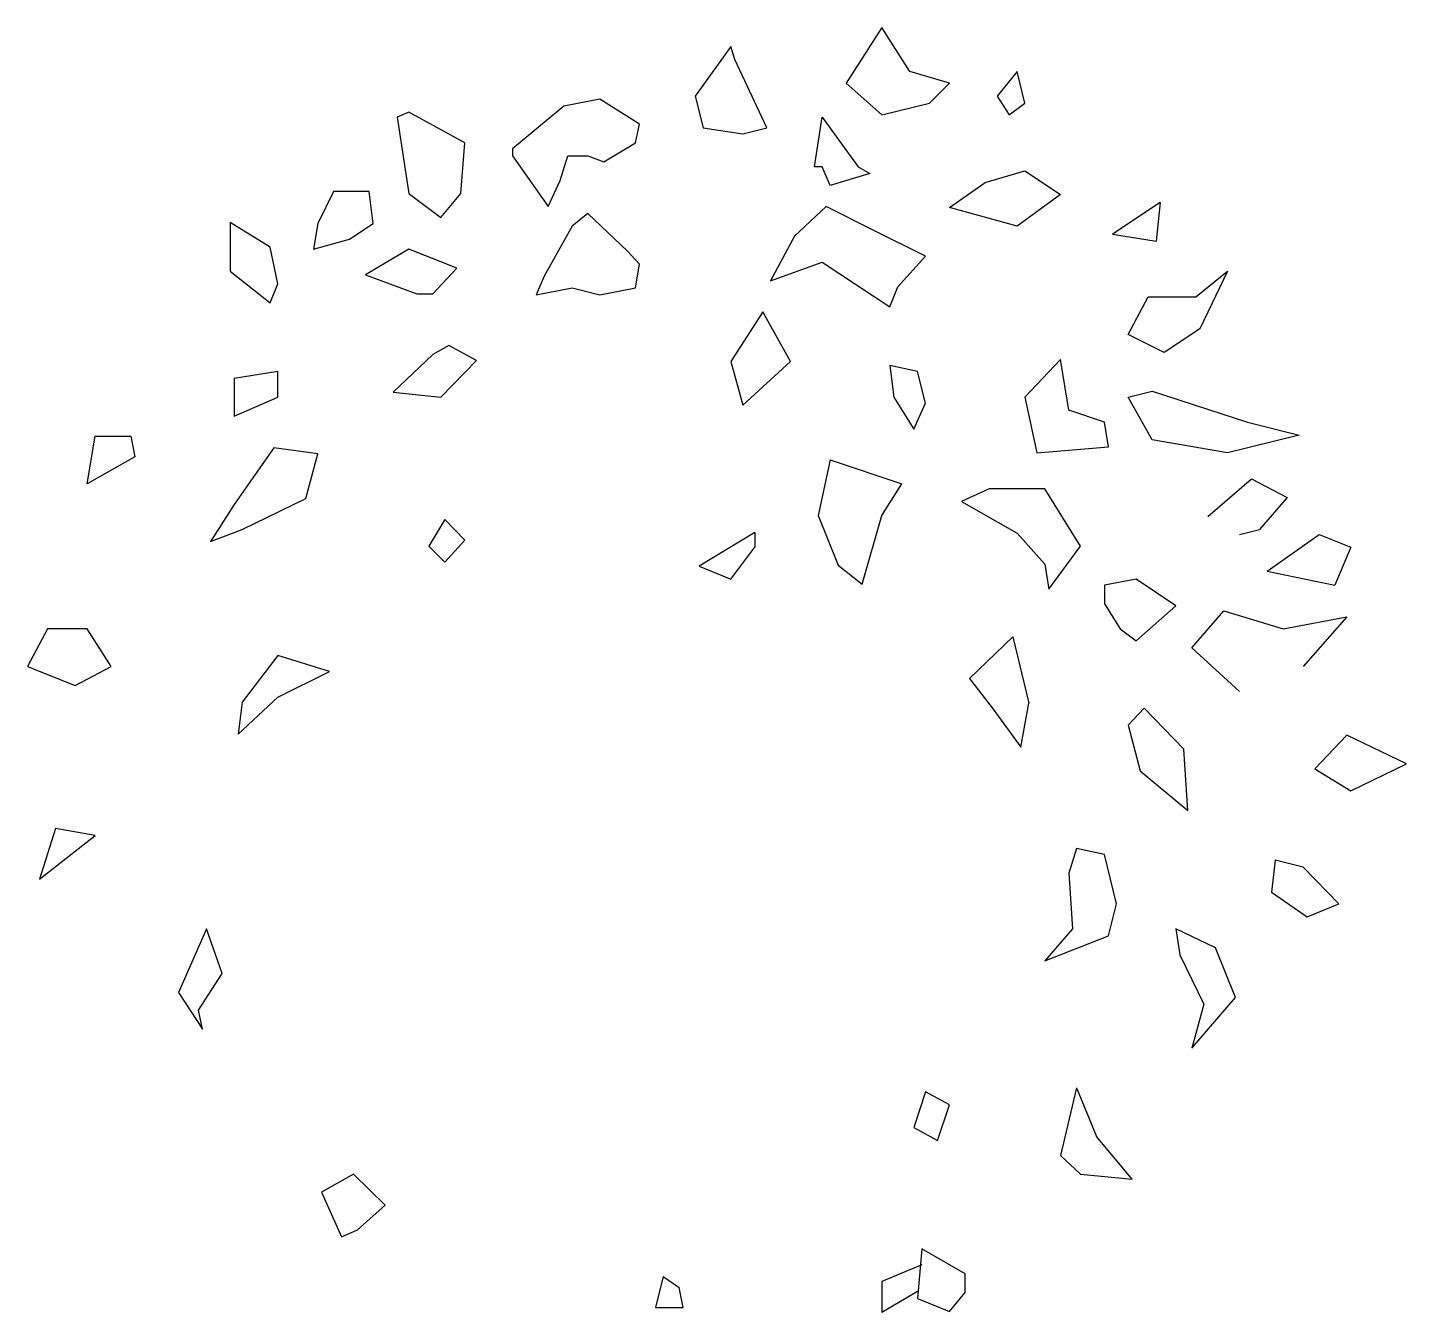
# Model space of a CAD drawing. Extents: x 330563 to 331647, y 69364 to 70374.
import ezdxf

# ---------------------------------------------------------------- set-up
doc = ezdxf.new("R2010")
doc.units = 0
doc.header["$MEASUREMENT"] = 0
doc.layers.get('0').update_dxf_attribs({"linetype": 'CONTINUOUS'})

msp = doc.modelspace()

# ---------------------------------------------------------------- linework, layer by layer
at = {"color": 7, "linetype": 'CONTINUOUS'}
for p, q in [((331234.7, 70373.8), (331206.6, 70330.1)), ((331256.6, 70339.4), (331234.7, 70373.8)), ((331116, 70359), (331087.8, 70319.9)), ((331119.1, 70348.8), (331116, 70359)), ((331144.1, 70294.9), (331119.1, 70348.8)), ((331287.8, 70330.1), (331256.6, 70339.4)), ((331341, 70339.4), (331325.3, 70319.9)), ((331347.2, 70314.4), (331341, 70339.4)), ((331206.6, 70330.1), (331234.7, 70305.1)), ((331272.2, 70314.4), (331287.8, 70330.1)), ((330984.7, 70312.1), (330944.1, 70278.5)), ((331012.8, 70317.6), (330984.7, 70312.1)), ((331044.1, 70298), (331012.8, 70317.6)), ((331087.8, 70319.9), (331094.1, 70294.9)), ((331234.7, 70305.1), (331272.2, 70314.4)), ((331325.3, 70319.9), (331334.7, 70305.1)), ((331334.7, 70305.1), (331347.2, 70314.4)), ((330862.8, 70307.4), (330853.5, 70303.5)), ((330853.5, 70303.5), (330862.8, 70243.4)), ((330906.6, 70283.2), (330862.8, 70307.4)), ((331181.6, 70264.4), (331187.8, 70303.5)), ((331187.8, 70303.5), (331216, 70264.4)), ((331041, 70283.2), (331044.1, 70298)), ((331094.1, 70294.9), (331125.3, 70290.2)), ((331125.3, 70290.2), (331144.1, 70294.9)), ((330903.5, 70243.4), (330906.6, 70283.2)), ((330944.1, 70278.5), (330944.1, 70273)), ((331016, 70268.4), (331041, 70283.2)), ((330944.1, 70273), (330972.2, 70233.2)), ((330981.6, 70253.5), (330987.8, 70273)), ((330987.8, 70273), (331003.5, 70273)), ((331003.5, 70273), (331016, 70268.4)), ((331187.8, 70264.4), (331181.6, 70264.4)), ((331194.1, 70249.6), (331187.8, 70264.4)), ((331225.3, 70259), (331194.1, 70249.6)), ((331216, 70264.4), (331225.3, 70259)), ((331316, 70251.9), (331347.2, 70261.3)), ((331347.2, 70261.3), (331375.3, 70242.6)), ((330972.2, 70233.2), (330981.6, 70253.5)), ((331287.8, 70232.4), (331316, 70251.9)), ((330803.5, 70244.9), (330791, 70219.9)), ((330831.6, 70244.9), (330803.5, 70244.9)), ((330834.7, 70219.9), (330831.6, 70244.9)), ((330862.8, 70243.4), (330887.8, 70224.6)), ((330887.8, 70224.6), (330903.5, 70243.4)), ((331375.3, 70242.6), (331341, 70217.6)), ((331453.5, 70236.3), (331416, 70211.3)), ((331453.5, 70236.3), (331450.3, 70205.9)), ((331003.5, 70227.7), (330991, 70217.6)), ((331034.7, 70198), (331003.5, 70227.7)), ((331191, 70233.2), (331166, 70209.8)), ((331228.5, 70214.4), (331191, 70233.2)), ((331341, 70217.6), (331287.8, 70232.4)), ((330753.5, 70201.2), (330722.2, 70220.7)), ((330722.2, 70220.7), (330722.2, 70182.4)), ((330791, 70219.9), (330787.8, 70199.6)), ((330816, 70207.4), (330834.7, 70219.9)), ((330991, 70217.6), (330969.1, 70178.5)), ((331269.1, 70194.1), (331228.5, 70214.4)), ((330787.8, 70199.6), (330816, 70207.4)), ((331166, 70209.8), (331147.2, 70174.6)), ((331416, 70211.3), (331450.3, 70205.9)), ((330759.7, 70172.3), (330753.5, 70201.2)), ((330862.8, 70199.6), (330828.5, 70179.3)), ((330900.3, 70184.8), (330862.8, 70199.6)), ((331044.1, 70187.9), (331034.7, 70198)), ((331247.2, 70169.9), (331269.1, 70194.1)), ((330722.2, 70182.4), (330753.5, 70157.4)), ((330881.6, 70164.4), (330900.3, 70184.8)), ((331041, 70169.1), (331044.1, 70187.9)), ((331147.2, 70174.6), (331187.8, 70189.4)), ((331187.8, 70189.4), (331241, 70154.3)), ((331481.6, 70162.1), (331506.6, 70182.4)), ((331506.6, 70182.4), (331484.7, 70137.1)), ((330753.5, 70157.4), (330759.7, 70172.3)), ((330828.5, 70179.3), (330869.1, 70164.4)), ((330969.1, 70178.5), (330962.8, 70163.7)), ((331241, 70154.3), (331247.2, 70169.9)), ((330869.1, 70164.4), (330881.6, 70164.4)), ((330962.8, 70163.7), (330991, 70169.1)), ((330991, 70169.1), (331012.8, 70163.7)), ((331012.8, 70163.7), (331041, 70169.1)), ((331428.5, 70132.4), (331444.1, 70162.1)), ((331444.1, 70162.1), (331481.6, 70162.1)), ((331141, 70150.4), (331116, 70111.3)), ((331162.8, 70111.3), (331141, 70150.4)), ((331456.6, 70118.4), (331428.5, 70132.4)), ((331484.7, 70137.1), (331456.6, 70118.4)), ((330881.6, 70116.8), (330850.3, 70087.1)), ((330894.1, 70123.8), (330881.6, 70116.8)), ((330916, 70112.1), (330894.1, 70123.8)), ((330887.8, 70083.2), (330916, 70112.1)), ((331116, 70111.3), (331125.3, 70076.9)), ((331125.3, 70076.9), (331162.8, 70111.3)), ((331262.8, 70103.5), (331241, 70108.2)), ((331241, 70108.2), (331244.1, 70083.2)), ((331375.3, 70112.9), (331347.2, 70083.2)), ((331381.6, 70073), (331375.3, 70112.9)), ((330759.7, 70103.5), (330725.3, 70098)), ((330725.3, 70098), (330725.3, 70068.4)), ((330759.7, 70083.2), (330759.7, 70103.5)), ((331269.1, 70078.5), (331262.8, 70103.5)), ((330725.3, 70068.4), (330759.7, 70083.2)), ((330850.3, 70087.1), (330887.8, 70083.2)), ((331244.1, 70083.2), (331259.7, 70058.2)), ((331347.2, 70083.2), (331356.6, 70039.4)), ((331428.5, 70083.2), (331447.2, 70087.9)), ((331447.2, 70049.6), (331428.5, 70083.2)), ((331447.2, 70087.9), (331522.2, 70063.7)), ((331259.7, 70058.2), (331269.1, 70078.5)), ((331409.7, 70063.7), (331381.6, 70073)), ((331412.8, 70044.1), (331409.7, 70063.7)), ((331522.2, 70063.7), (331562.8, 70053.5)), ((330609.7, 70015.2), (330616, 70052.7)), ((330616, 70052.7), (330644.1, 70052.7)), ((330644.1, 70052.7), (330647.2, 70036.3)), ((331562.8, 70053.5), (331506.6, 70039.4)), ((330756.6, 70043.4), (330725.3, 69998.8)), ((330791, 70038.7), (330756.6, 70043.4)), ((331356.6, 70039.4), (331412.8, 70044.1)), ((331506.6, 70039.4), (331447.2, 70049.6)), ((330647.2, 70036.3), (330609.7, 70015.2)), ((330781.6, 70003.5), (330791, 70038.7)), ((331194.1, 70034), (331184.7, 69990.2)), ((331194.1, 70034), (331250.3, 70015.2)), ((331491, 69989.4), (331525.3, 70019.1)), ((331525.3, 70019.1), (331553.5, 70004.3)), ((331234.7, 69990.2), (331250.3, 70015.2)), ((331319.1, 70011.3), (331297.2, 70001.2)), ((331362.8, 70011.3), (331319.1, 70011.3)), ((331391, 69966), (331362.8, 70011.3)), ((330725.3, 69998.8), (330706.6, 69969.9)), ((330731.6, 69979.3), (330781.6, 70003.5)), ((331297.2, 70001.2), (331341, 69976.2)), ((331553.5, 70004.3), (331531.6, 69979.3)), ((330891, 69987.1), (330878.5, 69966)), ((330906.6, 69970.7), (330891, 69987.1)), ((331184.7, 69990.2), (331200.3, 69951.2)), ((331219.1, 69936.3), (331234.7, 69990.2)), ((330706.6, 69969.9), (330731.6, 69979.3)), ((331134.7, 69976.9), (331091, 69950.4)), ((331134.7, 69976.9), (331134.7, 69965.2)), ((331341, 69976.2), (331362.8, 69951.9)), ((331516, 69975.4), (331531.6, 69979.3)), ((331537.8, 69946.5), (331578.5, 69975.4)), ((331578.5, 69975.4), (331603.5, 69965.2)), ((330878.5, 69966), (330891, 69953.5)), ((330891, 69953.5), (330906.6, 69970.7)), ((331116, 69940.2), (331134.7, 69965.2)), ((331366, 69932.4), (331391, 69966)), ((331603.5, 69965.2), (331591, 69935.5)), ((331091, 69950.4), (331116, 69940.2)), ((331200.3, 69951.2), (331219.1, 69936.3)), ((331362.8, 69951.9), (331366, 69932.4)), ((331537.8, 69946.5), (331591, 69935.5)), ((331434.7, 69940.2), (331409.7, 69935.5)), ((331409.7, 69935.5), (331409.7, 69920.7)), ((331466, 69919.1), (331434.7, 69940.2)), ((331409.7, 69920.7), (331422.2, 69901.2)), ((331466, 69919.1), (331434.7, 69891.8)), ((331478.5, 69886.3), (331503.5, 69915.2)), ((331503.5, 69915.2), (331550.3, 69901.2)), ((331550.3, 69901.2), (331600.3, 69910.5)), ((331600.3, 69910.5), (331566, 69871.5)), ((330578.5, 69901.2), (330562.8, 69871.5)), ((330609.7, 69901.2), (330578.5, 69901.2)), ((330628.5, 69871.5), (330609.7, 69901.2)), ((331422.2, 69901.2), (331434.7, 69891.8)), ((331337.8, 69894.9), (331303.5, 69862.1)), ((331337.8, 69894.9), (331350.3, 69842.6)), ((330759.7, 69880.1), (330731.6, 69843.4)), ((330800.3, 69867.6), (330759.7, 69880.1)), ((331516, 69851.9), (331478.5, 69886.3)), ((330562.8, 69871.5), (330600.3, 69856.6)), ((330600.3, 69856.6), (330628.5, 69871.5)), ((330759.7, 69847.3), (330800.3, 69867.6)), ((331303.5, 69862.1), (331322.2, 69837.9)), ((330728.5, 69818.4), (330759.7, 69847.3)), ((330731.6, 69843.4), (330728.5, 69818.4)), ((331322.2, 69837.9), (331344.1, 69808.2)), ((331344.1, 69808.2), (331350.3, 69842.6)), ((331441, 69838.7), (331428.5, 69825.4)), ((331472.2, 69806.6), (331441, 69838.7)), ((331428.5, 69825.4), (331437.8, 69789.4)), ((331600.3, 69817.6), (331575.3, 69791)), ((331647.2, 69794.9), (331600.3, 69817.6)), ((331475.3, 69758.2), (331472.2, 69806.6)), ((331575.3, 69791), (331603.5, 69773.8)), ((331603.5, 69773.8), (331647.2, 69794.9)), ((331437.8, 69789.4), (331475.3, 69758.2)), ((330584.7, 69744.1), (330572.2, 69704.3)), ((330572.2, 69704.3), (330616, 69738.7)), ((330616, 69738.7), (330584.7, 69744.1)), ((331387.8, 69728.5), (331381.6, 69709)), ((331409.7, 69723.8), (331387.8, 69728.5)), ((331419.1, 69684.8), (331409.7, 69723.8)), ((331544.1, 69719.1), (331541, 69694.1)), ((331566, 69713.7), (331544.1, 69719.1)), ((331381.6, 69709), (331384.7, 69665.2)), ((331594.1, 69684.8), (331566, 69713.7)), ((331541, 69694.1), (331569.1, 69674.6)), ((331412.8, 69659.8), (331419.1, 69684.8)), ((331569.1, 69674.6), (331594.1, 69684.8)), ((330703.5, 69665.2), (330681.6, 69615.2)), ((330716, 69630.1), (330703.5, 69665.2)), ((331384.7, 69665.2), (331362.8, 69640.2)), ((331466, 69665.2), (331469.1, 69644.9)), ((331497.2, 69650.4), (331466, 69665.2)), ((331362.8, 69640.2), (331412.8, 69659.8)), ((331512.8, 69611.3), (331497.2, 69650.4)), ((331469.1, 69644.9), (331487.8, 69605.9)), ((331469.1, 69644.9), (331487.8, 69605.9)), ((330697.2, 69601.2), (330716, 69630.1)), ((330681.6, 69615.2), (330700.3, 69586.3)), ((331478.5, 69571.5), (331512.8, 69611.3)), ((330700.3, 69586.3), (330697.2, 69601.2)), ((331487.8, 69605.9), (331478.5, 69571.5)), ((331269.1, 69537.1), (331259.7, 69509)), ((331287.8, 69526.9), (331269.1, 69537.1)), ((331387.8, 69540.2), (331375.3, 69487.1)), ((331387.8, 69540.2), (331403.5, 69501.9)), ((331278.5, 69498.8), (331287.8, 69526.9)), ((331259.7, 69509), (331278.5, 69498.8)), ((331431.6, 69468.4), (331403.5, 69501.9)), ((331375.3, 69487.1), (331391, 69472.3)), ((330819.1, 69472.3), (330794.1, 69458.2)), ((330844.1, 69448), (330819.1, 69472.3)), ((331391, 69472.3), (331431.6, 69468.4)), ((330794.1, 69458.2), (330809.7, 69423)), ((330822.2, 69428.5), (330844.1, 69448)), ((330809.7, 69423), (330822.2, 69428.5)), ((331266, 69413.7), (331262.8, 69374.6)), ((331300.3, 69394.1), (331266, 69413.7)), ((331266, 69401.2), (331234.7, 69387.9)), ((331062.8, 69391.8), (331056.6, 69367.6)), ((331062.8, 69391.8), (331075.3, 69383.2)), ((331300.3, 69379.3), (331300.3, 69394.1)), ((331078.5, 69367.6), (331075.3, 69383.2)), ((331234.7, 69387.9), (331234.7, 69363.7)), ((331262.8, 69380.1), (331234.7, 69363.7)), ((331287.8, 69364.4), (331300.3, 69379.3)), ((331056.6, 69367.6), (331078.5, 69367.6)), ((331262.8, 69374.6), (331287.8, 69364.4))]:
    msp.add_line(p, q, dxfattribs=at)

doc.saveas('drawing.dxf')
